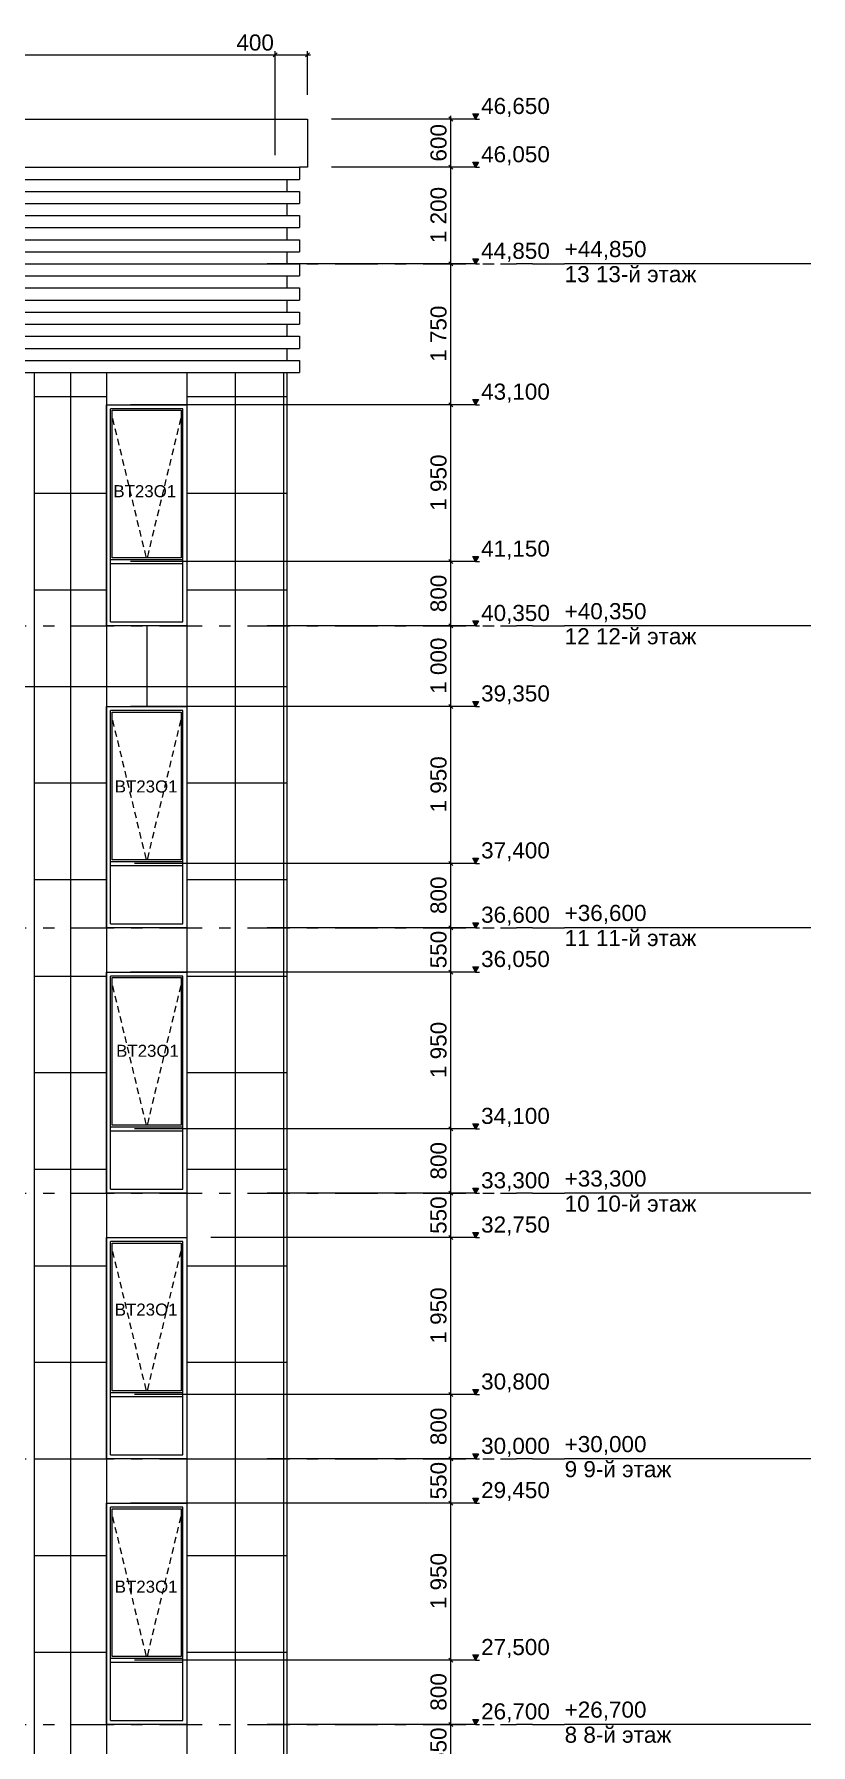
# Model space of a CAD drawing. Header units: millimetres. Extents: x 1499747 to 4230374, y -28481 to 441852.
# Drawn here: x 2816493 to 2826154, y 8664 to 29920 of the extents above; entities that cross this region are included whole.
import ezdxf
from ezdxf.xclip import XClip

# ---------------------------------------------------------------- set-up
doc = ezdxf.new("R2010")
doc.units = ezdxf.units.MM
doc.header["$MEASUREMENT"] = 0
doc.header["$XCLIPFRAME"] = 0
doc.linetypes.add('Штрих-Штриховая', pattern=[1093.611073, 529.166651, -211.666656, 141.111112, -211.666656])
for name, color, linetype, lineweight in [('3 Фасад_27_0_Ном._пера__1_Ном._пера__7', 7, 'Continuous', 18), ('3 Фасад_27_0_Ном._пера__20_Ном._пера__1', 1, 'Continuous', 18), ('3 Фасад_27_Витражные окна_Ном._пера__1_Ном._пера__7', 7, 'Continuous', 18), ('3 Фасад_27_Витражные окна_Ном._пера__20_Ном._пера__1', 1, 'Continuous', 18), ('3 Фасад_27_Витражные окна_Ном._пера__92_Ном._пера__233', 233, 'Continuous', 18), ('3 Фасад_27_Отделка керамика_Ном._пера__1_Ном._пера__7', 7, 'Continuous', 18), ('3 Фасад_27_Парапет_Ном._пера__20_Ном._пера__1', 1, 'Continuous', 18), ('3 Фасад_27_Размер - Общий_Ном._пера__1_Ном._пера__7', 7, 'Continuous', 18), ('3 Фасад_27_Ребра Навес_Ном._пера__1_Ном._пера__7', 7, 'Continuous', 18), ('3 Фасад_27_Сетка кладки_Ном._пера__1_Ном._пера__7', 7, 'Continuous', 18)]:
    doc.layers.add(name, color=color, linetype=linetype, lineweight=lineweight)
doc.layers.add('Чертеж и Рисунок', color=7, linetype='Continuous')
doc.styles.add('СГЕНЕРИР_СТИЛЬ_2', font='arial.ttf')

# ---------------------------------------------------------------- blocks, each defined once
blk = doc.blocks.new('Чертеж_7_27', base_point=(1694889, 9891))
at = {"layer": '3 Фасад_27_Размер - Общий_Ном._пера__1_Ном._пера__7', "linetype": 'Continuous', "true_color": 0x939598}
for points in [[(1715782, 56541), (1715818, 56604), (1715746, 56604)], [(1715782, 55941), (1715818, 56004), (1715746, 56004)], [(1715782, 54741), (1715818, 54804), (1715746, 54804)], [(1715782, 52991), (1715818, 53054), (1715746, 53054)], [(1715782, 51041), (1715818, 51104), (1715746, 51104)], [(1715782, 50241), (1715818, 50304), (1715746, 50304)], [(1715782, 49241), (1715818, 49304), (1715746, 49304)], [(1715782, 47291), (1715818, 47354), (1715746, 47354)], [(1715782, 46491), (1715818, 46554), (1715746, 46554)], [(1715782, 45941), (1715818, 46004), (1715746, 46004)], [(1715782, 43991), (1715818, 44054), (1715746, 44054)], [(1715782, 43191), (1715818, 43254), (1715746, 43254)], [(1715782, 42641), (1715818, 42704), (1715746, 42704)], [(1715782, 40691), (1715818, 40754), (1715746, 40754)], [(1715782, 39891), (1715818, 39954), (1715746, 39954)], [(1715782, 39341), (1715818, 39404), (1715746, 39404)], [(1715782, 37391), (1715818, 37454), (1715746, 37454)], [(1715782, 36591), (1715818, 36654), (1715746, 36654)]]:
    blk.add_hatch(color=252, dxfattribs=at).paths.add_polyline_path(points)
at = {"layer": '3 Фасад_27_0_Ном._пера__1_Ном._пера__7', "color": 252, "linetype": 'Continuous', "true_color": 0x939598}
for p, q in [((1716089, 54741), (1716189, 54741)), ((1716189, 54741), (1716289, 54741)), ((1716489, 54741), (1716289, 54741)), ((1716489, 54741), (1716889, 54741)), ((1719951, 54741), (1716889, 54741)), ((1716089, 50241), (1716189, 50241)), ((1716189, 50241), (1716289, 50241)), ((1716489, 50241), (1716289, 50241)), ((1716489, 50241), (1716889, 50241)), ((1719951, 50241), (1716889, 50241)), ((1716089, 46491), (1716189, 46491)), ((1716189, 46491), (1716289, 46491)), ((1716489, 46491), (1716289, 46491)), ((1716489, 46491), (1716889, 46491)), ((1719951, 46491), (1716889, 46491)), ((1716089, 43191), (1716189, 43191)), ((1716189, 43191), (1716289, 43191)), ((1716489, 43191), (1716289, 43191)), ((1716489, 43191), (1716889, 43191)), ((1719951, 43191), (1716889, 43191)), ((1716089, 39891), (1716189, 39891)), ((1716189, 39891), (1716289, 39891)), ((1716489, 39891), (1716289, 39891)), ((1716489, 39891), (1716889, 39891)), ((1719951, 39891), (1716889, 39891)), ((1716089, 36591), (1716189, 36591)), ((1716189, 36591), (1716289, 36591)), ((1716489, 36591), (1716289, 36591)), ((1716489, 36591), (1716889, 36591)), ((1719951, 36591), (1716889, 36591))]:
    blk.add_line(p, q, dxfattribs=at)
at = {"layer": '3 Фасад_27_0_Ном._пера__20_Ном._пера__1', "color": 252, "linetype": 'Штрих-Штриховая', "true_color": 0x939598}
for p, q in [((1677947, 54741), (1716089, 54741)), ((1677947, 50241), (1716089, 50241)), ((1677947, 46491), (1716089, 46491)), ((1677947, 43191), (1716089, 43191)), ((1677947, 39891), (1716089, 39891)), ((1677947, 36591), (1716089, 36591))]:
    blk.add_line(p, q, dxfattribs=at)
at = {"layer": '3 Фасад_27_Витражные окна_Ном._пера__1_Ном._пера__7', "color": 252, "linetype": 'Continuous', "true_color": 0x939598}
for p, q in [((1711239, 52541), (1711239, 52941)), ((1712139, 52941), (1711239, 52941)), ((1712139, 52541), (1712139, 52941)), ((1711259, 51086), (1711259, 52921)), ((1711259, 52921), (1712119, 52921)), ((1712119, 52921), (1712119, 51086)), ((1711239, 51066), (1711239, 52541)), ((1712139, 51066), (1712139, 52541)), ((1711239, 51041), (1711239, 51066)), ((1711239, 51066), (1712139, 51066)), ((1711239, 51016), (1711239, 51041)), ((1711239, 50291), (1711239, 51016)), ((1711239, 51016), (1712139, 51016)), ((1712119, 51086), (1711259, 51086)), ((1712139, 51041), (1712139, 51066)), ((1712139, 51016), (1712139, 51041)), ((1712139, 50291), (1712139, 51016)), ((1711239, 50291), (1712139, 50291)), ((1711239, 48791), (1711239, 49191)), ((1712139, 49191), (1711239, 49191)), ((1711259, 47336), (1711259, 49171)), ((1711259, 49171), (1712119, 49171)), ((1712119, 49171), (1712119, 47336)), ((1712139, 48791), (1712139, 49191)), ((1711239, 47316), (1711239, 48791)), ((1712139, 47316), (1712139, 48791)), ((1711239, 47291), (1711239, 47316)), ((1711239, 47316), (1712139, 47316)), ((1711239, 47266), (1711239, 47291)), ((1711239, 46541), (1711239, 47266)), ((1711239, 47266), (1712139, 47266)), ((1712119, 47336), (1711259, 47336)), ((1712139, 47291), (1712139, 47316)), ((1712139, 47266), (1712139, 47291)), ((1712139, 46541), (1712139, 47266)), ((1711239, 46541), (1712139, 46541)), ((1711239, 45491), (1711239, 45891)), ((1712139, 45891), (1711239, 45891)), ((1711259, 44036), (1711259, 45871)), ((1711259, 45871), (1712119, 45871)), ((1712119, 45871), (1712119, 44036)), ((1712139, 45491), (1712139, 45891)), ((1711239, 44016), (1711239, 45491)), ((1712139, 44016), (1712139, 45491)), ((1711239, 43991), (1711239, 44016)), ((1711239, 44016), (1712139, 44016)), ((1712119, 44036), (1711259, 44036)), ((1712139, 43991), (1712139, 44016)), ((1711239, 43966), (1711239, 43991)), ((1711239, 43241), (1711239, 43966)), ((1711239, 43966), (1712139, 43966)), ((1712139, 43966), (1712139, 43991)), ((1712139, 43241), (1712139, 43966)), ((1711239, 43241), (1712139, 43241)), ((1711239, 42191), (1711239, 42591)), ((1712139, 42591), (1711239, 42591)), ((1711259, 40736), (1711259, 42571)), ((1711259, 42571), (1712119, 42571)), ((1712119, 42571), (1712119, 40736)), ((1712139, 42191), (1712139, 42591)), ((1711239, 40716), (1711239, 42191)), ((1712139, 40716), (1712139, 42191)), ((1711239, 40691), (1711239, 40716)), ((1711239, 40716), (1712139, 40716)), ((1711239, 40666), (1711239, 40691)), ((1711239, 39941), (1711239, 40666)), ((1711239, 40666), (1712139, 40666)), ((1712119, 40736), (1711259, 40736)), ((1712139, 40691), (1712139, 40716)), ((1712139, 40666), (1712139, 40691)), ((1712139, 39941), (1712139, 40666)), ((1711239, 39941), (1712139, 39941)), ((1711239, 38891), (1711239, 39291)), ((1712139, 39291), (1711239, 39291)), ((1711259, 37436), (1711259, 39271)), ((1711259, 39271), (1712119, 39271)), ((1712119, 39271), (1712119, 37436)), ((1712139, 38891), (1712139, 39291)), ((1711239, 37416), (1711239, 38891)), ((1712139, 37416), (1712139, 38891)), ((1711239, 37391), (1711239, 37416)), ((1711239, 37416), (1712139, 37416)), ((1712119, 37436), (1711259, 37436)), ((1712139, 37391), (1712139, 37416)), ((1711239, 37366), (1711239, 37391)), ((1711239, 36641), (1711239, 37366)), ((1711239, 37366), (1712139, 37366)), ((1712139, 37366), (1712139, 37391)), ((1712139, 36641), (1712139, 37366)), ((1711239, 36641), (1712139, 36641))]:
    blk.add_line(p, q, dxfattribs=at)
at = {"layer": '3 Фасад_27_Витражные окна_Ном._пера__92_Ном._пера__233', "color": 252, "linetype": 'Continuous', "true_color": 0x939598}
for p, q in [((1711264, 52820), (1711283, 52742)), ((1712113, 52820), (1712094, 52742)), ((1711295, 52694), (1711314, 52616)), ((1711325, 52567), (1711344, 52489)), ((1712052, 52567), (1712033, 52489)), ((1712083, 52694), (1712064, 52616)), ((1711356, 52441), (1711375, 52363)), ((1711386, 52314), (1711405, 52237)), ((1711991, 52314), (1711972, 52237)), ((1712022, 52441), (1712003, 52363)), ((1711417, 52188), (1711436, 52110)), ((1711961, 52188), (1711942, 52110)), ((1711447, 52062), (1711466, 51984)), ((1711478, 51935), (1711497, 51858)), ((1711900, 51935), (1711881, 51858)), ((1711930, 52062), (1711911, 51984)), ((1711508, 51809), (1711527, 51731)), ((1711539, 51683), (1711558, 51605)), ((1711839, 51683), (1711820, 51605)), ((1711869, 51809), (1711850, 51731)), ((1711569, 51556), (1711588, 51478)), ((1711808, 51556), (1711789, 51478)), ((1711600, 51430), (1711619, 51352)), ((1711630, 51303), (1711649, 51226)), ((1711747, 51303), (1711728, 51226)), ((1711778, 51430), (1711759, 51352)), ((1711661, 51177), (1711670, 51139)), ((1711670, 51139), (1711683, 51086)), ((1711708, 51139), (1711695, 51086)), ((1711717, 51177), (1711708, 51139)), ((1711264, 49070), (1711283, 48992)), ((1711295, 48944), (1711314, 48866)), ((1712083, 48944), (1712064, 48866)), ((1712113, 49070), (1712094, 48992)), ((1711325, 48817), (1711344, 48739)), ((1711356, 48691), (1711375, 48613)), ((1712022, 48691), (1712003, 48613)), ((1712052, 48817), (1712033, 48739)), ((1711386, 48564), (1711405, 48487)), ((1711991, 48564), (1711972, 48487)), ((1711417, 48438), (1711436, 48360)), ((1711447, 48312), (1711466, 48234)), ((1711930, 48312), (1711911, 48234)), ((1711961, 48438), (1711942, 48360)), ((1711478, 48185), (1711497, 48108)), ((1711508, 48059), (1711527, 47981)), ((1711869, 48059), (1711850, 47981)), ((1711900, 48185), (1711881, 48108)), ((1711539, 47933), (1711558, 47855)), ((1711839, 47933), (1711820, 47855)), ((1711569, 47806), (1711588, 47728)), ((1711600, 47680), (1711619, 47602)), ((1711778, 47680), (1711759, 47602)), ((1711808, 47806), (1711789, 47728)), ((1711630, 47553), (1711649, 47476)), ((1711661, 47427), (1711670, 47389)), ((1711717, 47427), (1711708, 47389)), ((1711747, 47553), (1711728, 47476)), ((1711670, 47389), (1711683, 47336)), ((1711708, 47389), (1711695, 47336)), ((1711264, 45770), (1711283, 45692)), ((1712113, 45770), (1712094, 45692)), ((1711295, 45644), (1711314, 45566)), ((1711325, 45517), (1711344, 45439)), ((1712052, 45517), (1712033, 45439)), ((1712083, 45644), (1712064, 45566)), ((1711356, 45391), (1711375, 45313)), ((1712022, 45391), (1712003, 45313)), ((1711386, 45264), (1711405, 45187)), ((1711417, 45138), (1711436, 45060)), ((1711961, 45138), (1711942, 45060)), ((1711991, 45264), (1711972, 45187)), ((1711447, 45012), (1711466, 44934)), ((1711478, 44885), (1711497, 44808)), ((1711900, 44885), (1711881, 44808)), ((1711930, 45012), (1711911, 44934)), ((1711508, 44759), (1711527, 44681)), ((1711869, 44759), (1711850, 44681)), ((1711539, 44633), (1711558, 44555)), ((1711569, 44506), (1711588, 44428)), ((1711808, 44506), (1711789, 44428)), ((1711839, 44633), (1711820, 44555)), ((1711600, 44380), (1711619, 44302)), ((1711630, 44253), (1711649, 44176)), ((1711747, 44253), (1711728, 44176)), ((1711778, 44380), (1711759, 44302)), ((1711661, 44127), (1711670, 44089)), ((1711670, 44089), (1711683, 44036)), ((1711708, 44089), (1711695, 44036)), ((1711717, 44127), (1711708, 44089)), ((1711264, 42470), (1711283, 42392)), ((1711295, 42344), (1711314, 42266)), ((1712083, 42344), (1712064, 42266)), ((1712113, 42470), (1712094, 42392)), ((1711325, 42217), (1711344, 42139)), ((1711356, 42091), (1711375, 42013)), ((1712022, 42091), (1712003, 42013)), ((1712052, 42217), (1712033, 42139)), ((1711386, 41964), (1711405, 41887)), ((1711991, 41964), (1711972, 41887)), ((1711417, 41838), (1711436, 41760)), ((1711447, 41712), (1711466, 41634)), ((1711930, 41712), (1711911, 41634)), ((1711961, 41838), (1711942, 41760)), ((1711478, 41585), (1711497, 41508)), ((1711508, 41459), (1711527, 41381)), ((1711869, 41459), (1711850, 41381)), ((1711900, 41585), (1711881, 41508)), ((1711539, 41333), (1711558, 41255)), ((1711839, 41333), (1711820, 41255)), ((1711569, 41206), (1711588, 41128)), ((1711600, 41080), (1711619, 41002)), ((1711778, 41080), (1711759, 41002)), ((1711808, 41206), (1711789, 41128)), ((1711630, 40953), (1711649, 40876)), ((1711661, 40827), (1711670, 40789)), ((1711717, 40827), (1711708, 40789)), ((1711747, 40953), (1711728, 40876)), ((1711670, 40789), (1711683, 40736)), ((1711708, 40789), (1711695, 40736)), ((1711264, 39170), (1711283, 39092)), ((1712113, 39170), (1712094, 39092)), ((1711295, 39044), (1711314, 38966)), ((1711325, 38917), (1711344, 38839)), ((1712052, 38917), (1712033, 38839)), ((1712083, 39044), (1712064, 38966)), ((1711356, 38791), (1711375, 38713)), ((1712022, 38791), (1712003, 38713)), ((1711386, 38664), (1711405, 38587)), ((1711417, 38538), (1711436, 38460)), ((1711961, 38538), (1711942, 38460)), ((1711991, 38664), (1711972, 38587)), ((1711447, 38412), (1711466, 38334)), ((1711478, 38285), (1711497, 38208)), ((1711900, 38285), (1711881, 38208)), ((1711930, 38412), (1711911, 38334)), ((1711508, 38159), (1711527, 38081)), ((1711869, 38159), (1711850, 38081)), ((1711539, 38033), (1711558, 37955)), ((1711569, 37906), (1711588, 37828)), ((1711808, 37906), (1711789, 37828)), ((1711839, 38033), (1711820, 37955)), ((1711600, 37780), (1711619, 37702)), ((1711630, 37653), (1711649, 37576)), ((1711747, 37653), (1711728, 37576)), ((1711778, 37780), (1711759, 37702)), ((1711661, 37527), (1711670, 37489)), ((1711670, 37489), (1711683, 37436)), ((1711708, 37489), (1711695, 37436)), ((1711717, 37527), (1711708, 37489))]:
    blk.add_line(p, q, dxfattribs=at)
at = {"layer": '3 Фасад_27_Отделка керамика_Ном._пера__1_Ном._пера__7', "color": 252, "linetype": 'Continuous', "true_color": 0x939598}
for p, q in [((1713439, 55641), (1713439, 55791)), ((1713439, 55341), (1713439, 55491)), ((1713439, 55041), (1713439, 55191)), ((1713439, 54741), (1713439, 54891)), ((1713439, 54441), (1713439, 54591)), ((1713439, 54141), (1713439, 54291)), ((1713439, 53841), (1713439, 53991)), ((1713439, 53541), (1713439, 53691)), ((1713439, 19591), (1713439, 53391)), ((1711189, 50241), (1711189, 52991)), ((1711189, 52991), (1712189, 52991)), ((1712189, 52991), (1712189, 50241)), ((1712189, 50241), (1711189, 50241)), ((1711189, 46491), (1711189, 49241)), ((1711189, 49241), (1712189, 49241)), ((1712189, 49241), (1712189, 46491)), ((1712189, 46491), (1711189, 46491)), ((1711189, 43191), (1711189, 45941)), ((1711189, 45941), (1712189, 45941)), ((1712189, 45941), (1712189, 43191)), ((1712189, 43191), (1711189, 43191)), ((1711189, 39891), (1711189, 42641)), ((1711189, 42641), (1712189, 42641)), ((1712189, 42641), (1712189, 39891)), ((1712189, 39891), (1711191, 39891)), ((1711189, 36591), (1711189, 39341)), ((1711189, 39341), (1712189, 39341)), ((1712189, 39341), (1712189, 36591)), ((1712189, 36591), (1711189, 36591))]:
    blk.add_line(p, q, dxfattribs=at)
at = {"layer": '3 Фасад_27_Парапет_Ном._пера__20_Ном._пера__1', "color": 252, "linetype": 'Continuous', "true_color": 0x939598}
for p, q in [((1699639, 56541), (1713589, 56541)), ((1713589, 56541), (1713689, 56541)), ((1713689, 56541), (1713689, 55941)), ((1699639, 55941), (1713589, 55941)), ((1713689, 55941), (1713589, 55941))]:
    blk.add_line(p, q, dxfattribs=at)
at = {"layer": '3 Фасад_27_Размер - Общий_Ном._пера__1_Ном._пера__7', "color": 252, "linetype": 'Continuous', "true_color": 0x939598}
for p, q in [((1699639, 57337), (1713289, 57337)), ((1713314, 57362), (1713264, 57312)), ((1713314, 57362), (1713264, 57312)), ((1713289, 56091), (1713289, 57384)), ((1713289, 56091), (1713289, 57384)), ((1713289, 57337), (1713689, 57337)), ((1713664, 57312), (1713714, 57362)), ((1713689, 56841), (1713689, 57384)), ((1713689, 57337), (1713726, 57337)), ((1715499, 56516), (1715449, 56566)), ((1715474, 56541), (1715474, 56579)), ((1715782, 56541), (1715746, 56604)), ((1715746, 56604), (1715818, 56604)), ((1715818, 56604), (1715782, 56541)), ((1715782, 56541), (1713989, 56541)), ((1715521, 56541), (1713989, 56541)), ((1715474, 55941), (1715474, 56541)), ((1715782, 56541), (1715829, 56541)), ((1715782, 55941), (1713989, 55941)), ((1715521, 55941), (1713989, 55941)), ((1715521, 55941), (1713989, 55941)), ((1715449, 55966), (1715499, 55916)), ((1715449, 55966), (1715499, 55916)), ((1715474, 54741), (1715474, 55941)), ((1715782, 55941), (1715746, 56004)), ((1715746, 56004), (1715818, 56004)), ((1715818, 56004), (1715782, 55941)), ((1715782, 55941), (1715829, 55941)), ((1715782, 54741), (1713189, 54741)), ((1715521, 54741), (1713589, 54741)), ((1715521, 54741), (1713589, 54741)), ((1715449, 54766), (1715499, 54716)), ((1715449, 54766), (1715499, 54716)), ((1715474, 52991), (1715474, 54741)), ((1715782, 54741), (1715746, 54804)), ((1715746, 54804), (1715818, 54804)), ((1715818, 54804), (1715782, 54741)), ((1715782, 54741), (1715829, 54741)), ((1715782, 52991), (1711489, 52991)), ((1715521, 52991), (1712489, 52991)), ((1715521, 52991), (1712489, 52991)), ((1715449, 53016), (1715499, 52966)), ((1715449, 53016), (1715499, 52966)), ((1715474, 51041), (1715474, 52991)), ((1715782, 52991), (1715746, 53054)), ((1715746, 53054), (1715818, 53054)), ((1715818, 53054), (1715782, 52991)), ((1715782, 52991), (1715829, 52991)), ((1715782, 51041), (1711489, 51041)), ((1715521, 51041), (1711539, 51041)), ((1715521, 51041), (1711539, 51041)), ((1715449, 51066), (1715499, 51016)), ((1715449, 51066), (1715499, 51016)), ((1715474, 50241), (1715474, 51041)), ((1715782, 51041), (1715746, 51104)), ((1715746, 51104), (1715818, 51104)), ((1715818, 51104), (1715782, 51041)), ((1715782, 51041), (1715829, 51041)), ((1715782, 50241), (1713189, 50241)), ((1715521, 50241), (1713189, 50241)), ((1715521, 50241), (1713189, 50241)), ((1715449, 50266), (1715499, 50216)), ((1715449, 50266), (1715499, 50216)), ((1715474, 49241), (1715474, 50241)), ((1715782, 50241), (1715746, 50304)), ((1715746, 50304), (1715818, 50304)), ((1715818, 50304), (1715782, 50241)), ((1715782, 50241), (1715829, 50241)), ((1715521, 49241), (1711489, 49241)), ((1715521, 49241), (1711489, 49241)), ((1715782, 49241), (1712489, 49241)), ((1715449, 49266), (1715499, 49216)), ((1715449, 49266), (1715499, 49216)), ((1715474, 47291), (1715474, 49241)), ((1715782, 49241), (1715746, 49304)), ((1715746, 49304), (1715818, 49304)), ((1715818, 49304), (1715782, 49241)), ((1715782, 49241), (1715829, 49241)), ((1715782, 47291), (1711539, 47291)), ((1715521, 47291), (1711539, 47291)), ((1715521, 47291), (1711539, 47291)), ((1715449, 47316), (1715499, 47266)), ((1715449, 47316), (1715499, 47266)), ((1715474, 46491), (1715474, 47291)), ((1715782, 47291), (1715746, 47354)), ((1715746, 47354), (1715818, 47354)), ((1715818, 47354), (1715782, 47291)), ((1715782, 47291), (1715829, 47291)), ((1715782, 46491), (1715746, 46554)), ((1715746, 46554), (1715818, 46554)), ((1715818, 46554), (1715782, 46491)), ((1715782, 46491), (1713189, 46491)), ((1715521, 46491), (1713189, 46491)), ((1715521, 46491), (1713189, 46491)), ((1715449, 46516), (1715499, 46466)), ((1715449, 46516), (1715499, 46466)), ((1715474, 45941), (1715474, 46491)), ((1715782, 46491), (1715829, 46491)), ((1715521, 45941), (1711489, 45941)), ((1715521, 45941), (1711489, 45941)), ((1715782, 45941), (1712489, 45941)), ((1715449, 45966), (1715499, 45916)), ((1715449, 45966), (1715499, 45916)), ((1715474, 43991), (1715474, 45941)), ((1715782, 45941), (1715746, 46004)), ((1715746, 46004), (1715818, 46004)), ((1715818, 46004), (1715782, 45941)), ((1715782, 45941), (1715829, 45941)), ((1715449, 44016), (1715499, 43966)), ((1715449, 44016), (1715499, 43966)), ((1715782, 43991), (1715746, 44054)), ((1715746, 44054), (1715818, 44054)), ((1715818, 44054), (1715782, 43991)), ((1715782, 43991), (1711539, 43991)), ((1715521, 43991), (1711539, 43991)), ((1715521, 43991), (1711539, 43991)), ((1715474, 43191), (1715474, 43991)), ((1715782, 43991), (1715829, 43991)), ((1715782, 43191), (1713189, 43191)), ((1715521, 43191), (1713189, 43191)), ((1715521, 43191), (1713189, 43191)), ((1715449, 43216), (1715499, 43166)), ((1715449, 43216), (1715499, 43166)), ((1715474, 42641), (1715474, 43191)), ((1715782, 43191), (1715746, 43254)), ((1715746, 43254), (1715818, 43254)), ((1715818, 43254), (1715782, 43191)), ((1715782, 43191), (1715829, 43191)), ((1715782, 42641), (1712489, 42641)), ((1715521, 42641), (1712489, 42641)), ((1715521, 42641), (1712489, 42641)), ((1715449, 42666), (1715499, 42616)), ((1715449, 42666), (1715499, 42616)), ((1715474, 40691), (1715474, 42641)), ((1715782, 42641), (1715746, 42704)), ((1715746, 42704), (1715818, 42704)), ((1715818, 42704), (1715782, 42641)), ((1715782, 42641), (1715829, 42641)), ((1715782, 40691), (1711539, 40691)), ((1715521, 40691), (1711539, 40691)), ((1715521, 40691), (1711539, 40691)), ((1715449, 40716), (1715499, 40666)), ((1715449, 40716), (1715499, 40666)), ((1715474, 39891), (1715474, 40691)), ((1715782, 40691), (1715746, 40754)), ((1715746, 40754), (1715818, 40754)), ((1715818, 40754), (1715782, 40691)), ((1715782, 40691), (1715829, 40691)), ((1715782, 39891), (1713189, 39891)), ((1715521, 39891), (1713189, 39891)), ((1715521, 39891), (1713189, 39891)), ((1715449, 39916), (1715499, 39866)), ((1715449, 39916), (1715499, 39866)), ((1715474, 39341), (1715474, 39891)), ((1715782, 39891), (1715746, 39954)), ((1715746, 39954), (1715818, 39954)), ((1715818, 39954), (1715782, 39891)), ((1715782, 39891), (1715829, 39891)), ((1715521, 39341), (1711489, 39341)), ((1715521, 39341), (1711489, 39341)), ((1715782, 39341), (1712489, 39341)), ((1715449, 39366), (1715499, 39316)), ((1715449, 39366), (1715499, 39316)), ((1715474, 37391), (1715474, 39341)), ((1715782, 39341), (1715746, 39404)), ((1715746, 39404), (1715818, 39404)), ((1715818, 39404), (1715782, 39341)), ((1715782, 39341), (1715829, 39341)), ((1715449, 37416), (1715499, 37366)), ((1715449, 37416), (1715499, 37366)), ((1715782, 37391), (1715746, 37454)), ((1715746, 37454), (1715818, 37454)), ((1715818, 37454), (1715782, 37391)), ((1715782, 37391), (1711539, 37391)), ((1715521, 37391), (1711539, 37391)), ((1715521, 37391), (1711539, 37391)), ((1715474, 36591), (1715474, 37391)), ((1715782, 37391), (1715829, 37391)), ((1715782, 36591), (1713189, 36591)), ((1715521, 36591), (1713189, 36591)), ((1715521, 36591), (1713189, 36591)), ((1715449, 36616), (1715499, 36566)), ((1715449, 36616), (1715499, 36566)), ((1715474, 36041), (1715474, 36591)), ((1715782, 36591), (1715746, 36654)), ((1715746, 36654), (1715818, 36654)), ((1715818, 36654), (1715782, 36591)), ((1715782, 36591), (1715829, 36591))]:
    blk.add_line(p, q, dxfattribs=at)
at = {"layer": '3 Фасад_27_Ребра Навес_Ном._пера__1_Ном._пера__7', "color": 252, "linetype": 'Continuous', "true_color": 0x939598}
for p, q in [((1713589, 55941), (1713589, 55791)), ((1699539, 55791), (1713589, 55791)), ((1699539, 55641), (1713589, 55641)), ((1699539, 55491), (1713589, 55491)), ((1713589, 55641), (1713589, 55491)), ((1699539, 55341), (1713589, 55341)), ((1713589, 55341), (1713589, 55191)), ((1699539, 55191), (1713589, 55191)), ((1699539, 55041), (1713589, 55041)), ((1699539, 54891), (1713589, 54891)), ((1713589, 55041), (1713589, 54891)), ((1699539, 54741), (1713589, 54741)), ((1713589, 54741), (1713589, 54591)), ((1699539, 54591), (1713589, 54591)), ((1699539, 54441), (1713589, 54441)), ((1713589, 54441), (1713589, 54291)), ((1699539, 54291), (1713589, 54291)), ((1699539, 54141), (1713589, 54141)), ((1713589, 54141), (1713589, 53991)), ((1699539, 53991), (1713589, 53991)), ((1699539, 53841), (1713589, 53841)), ((1713589, 53841), (1713589, 53691)), ((1699539, 53691), (1713589, 53691)), ((1699539, 53541), (1713589, 53541)), ((1699539, 53391), (1713589, 53391)), ((1713589, 53541), (1713589, 53391))]:
    blk.add_line(p, q, dxfattribs=at)
at = {"layer": '3 Фасад_27_Сетка кладки_Ном._пера__1_Ном._пера__7', "color": 252, "linetype": 'Continuous', "true_color": 0x939598}
for p, q in [((1710292, 53391), (1710292, 14741)), ((1710742, 53391), (1710742, 14741)), ((1711191, 53391), (1711191, 14741)), ((1712191, 53391), (1712191, 14741)), ((1712791, 53391), (1712791, 9891)), ((1713391, 53391), (1713391, 9891)), ((1710291, 53091), (1711191, 53091)), ((1712191, 53091), (1713441, 53091)), ((1710291, 51891), (1711191, 51891)), ((1712191, 51891), (1713441, 51891)), ((1710291, 50691), (1711191, 50691)), ((1712191, 50691), (1713441, 50691)), ((1711691, 50241), (1711691, 49241)), ((1699391, 49491), (1713441, 49491)), ((1710291, 48291), (1711191, 48291)), ((1712191, 48291), (1713441, 48291)), ((1710291, 47091), (1711191, 47091)), ((1712191, 47091), (1713441, 47091)), ((1710291, 45891), (1711191, 45891)), ((1712191, 45891), (1713441, 45891)), ((1710291, 44691), (1711191, 44691)), ((1712191, 44691), (1713441, 44691)), ((1710291, 43491), (1711191, 43491)), ((1712191, 43491), (1713441, 43491)), ((1710291, 42291), (1711191, 42291)), ((1712191, 42291), (1713441, 42291)), ((1710291, 41091), (1711191, 41091)), ((1712191, 41091), (1713441, 41091)), ((1710291, 39891), (1711191, 39891)), ((1712191, 39891), (1713441, 39891)), ((1710291, 38691), (1711191, 38691)), ((1712191, 38691), (1713441, 38691)), ((1710291, 37491), (1711191, 37491)), ((1712191, 37491), (1713441, 37491))]:
    blk.add_line(p, q, dxfattribs=at)
at = {"layer": '3 Фасад_27_0_Ном._пера__1_Ном._пера__7', "color": 252, "linetype": 'Continuous', "true_color": 0x939598, "char_height": 200, "attachment_point": 1, "style": 'СГЕНЕРИР_СТИЛЬ_2'}
for s, insert, line_spacing_factor in [('\\A1;{\\pql;\\pt0;\\fArial|b0|i0|c204|p0;\\W1.000000;+44,850\\P\\pql;\\pt0;\\fArial|b0|i0|c204|p0;\\W1.000000;13 13-й этаж}', (1716889, 55025), 0.935851), ('\\A1;{\\pql;\\pt0;\\fArial|b0|i0|c204|p0;\\W1.000000;+40,350\\P\\pql;\\pt0;\\fArial|b0|i0|c204|p0;\\W1.000000;12 12-й этаж}', (1716889, 50525), 0.934264), ('\\A1;{\\pql;\\pt0;\\fArial|b0|i0|c204|p0;\\W1.000000;+36,600\\P\\pql;\\pt0;\\fArial|b0|i0|c204|p0;\\W1.000000;11 11-й этаж}', (1716889, 46775), 0.934264), ('\\A1;{\\pql;\\pt0;\\fArial|b0|i0|c204|p0;\\W1.000000;+33,300\\P\\pql;\\pt0;\\fArial|b0|i0|c204|p0;\\W1.000000;10 10-й этаж}', (1716889, 43475), 0.935057), ('\\A1;{\\pql;\\pt0;\\fArial|b0|i0|c204|p0;\\W1.000000;+30,000\\P\\pql;\\pt0;\\fArial|b0|i0|c204|p0;\\W1.000000;9 9-й этаж}', (1716889, 40175), 0.935057), ('\\A1;{\\pql;\\pt0;\\fArial|b0|i0|c204|p0;\\W1.000000;+26,700\\P\\pql;\\pt0;\\fArial|b0|i0|c204|p0;\\W1.000000;8 8-й этаж}', (1716889, 36875), 0.935057)]:
    blk.add_mtext(s, dxfattribs=dict(at, insert=insert, line_spacing_factor=line_spacing_factor))
at = {"layer": '3 Фасад_27_Витражные окна_Ном._пера__20_Ном._пера__1', "color": 252, "linetype": 'Continuous', "true_color": 0x939598, "char_height": 150, "attachment_point": 4, "style": 'СГЕНЕРИР_СТИЛЬ_2'}
for insert in [(1711276, 51915), (1711293, 48246), (1711310, 44961), (1711293, 41745), (1711293, 38302)]:
    blk.add_mtext('\\A1;{\\pql;\\fArial|b0|i0|c204|p0;\\W1.000000;ВТ23О1}', dxfattribs=dict(at, insert=insert))
at = {"layer": '3 Фасад_27_Размер - Общий_Ном._пера__1_Ном._пера__7', "color": 252, "linetype": 'Continuous', "true_color": 0x939598, "char_height": 200, "attachment_point": 7, "style": 'СГЕНЕРИР_СТИЛЬ_2'}
for s, insert in [('\\A1;{\\pql;\\fArial|b0|i0|c204|p0;\\W1.000000;400}', (1712806, 57389)), ('\\A1;{\\pql;\\fArial|b0|i0|c204|p0;\\W1.000000;46,650}', (1715850, 56566)), ('\\A1;{\\pql;\\fArial|b0|i0|c204|p0;\\W1.000000;46,050}', (1715850, 55966)), ('\\A1;{\\pql;\\fArial|b0|i0|c204|p0;\\W1.000000;44,850}', (1715850, 54766)), ('\\A1;{\\pql;\\fArial|b0|i0|c204|p0;\\W1.000000;43,100}', (1715850, 53016)), ('\\A1;{\\pql;\\fArial|b0|i0|c204|p0;\\W1.000000;41,150}', (1715850, 51066)), ('\\A1;{\\pql;\\fArial|b0|i0|c204|p0;\\W1.000000;40,350}', (1715850, 50266)), ('\\A1;{\\pql;\\fArial|b0|i0|c204|p0;\\W1.000000;39,350}', (1715850, 49266)), ('\\A1;{\\pql;\\fArial|b0|i0|c204|p0;\\W1.000000;37,400}', (1715850, 47316)), ('\\A1;{\\pql;\\fArial|b0|i0|c204|p0;\\W1.000000;36,600}', (1715850, 46516)), ('\\A1;{\\pql;\\fArial|b0|i0|c204|p0;\\W1.000000;36,050}', (1715850, 45966)), ('\\A1;{\\pql;\\fArial|b0|i0|c204|p0;\\W1.000000;34,100}', (1715850, 44016)), ('\\A1;{\\pql;\\fArial|b0|i0|c204|p0;\\W1.000000;33,300}', (1715850, 43216)), ('\\A1;{\\pql;\\fArial|b0|i0|c204|p0;\\W1.000000;32,750}', (1715850, 42666)), ('\\A1;{\\pql;\\fArial|b0|i0|c204|p0;\\W1.000000;30,800}', (1715850, 40716)), ('\\A1;{\\pql;\\fArial|b0|i0|c204|p0;\\W1.000000;30,000}', (1715850, 39916)), ('\\A1;{\\pql;\\fArial|b0|i0|c204|p0;\\W1.000000;29,450}', (1715850, 39366)), ('\\A1;{\\pql;\\fArial|b0|i0|c204|p0;\\W1.000000;27,500}', (1715850, 37416)), ('\\A1;{\\pql;\\fArial|b0|i0|c204|p0;\\W1.000000;26,700}', (1715850, 36616))]:
    blk.add_mtext(s, dxfattribs=dict(at, insert=insert))
at = {"layer": '3 Фасад_27_Размер - Общий_Ном._пера__1_Ном._пера__7', "color": 252, "linetype": 'Continuous', "true_color": 0x939598, "char_height": 200, "attachment_point": 7, "rotation": 90, "style": 'СГЕНЕРИР_СТИЛЬ_2'}
for s, insert in [('\\A1;{\\pql;\\fArial|b0|i0|c204|p0;\\W1.000000;600}', (1715422, 56012)), ('\\A1;{\\pql;\\fArial|b0|i0|c204|p0;\\W1.000000;1\xa0200}', (1715422, 54998)), ('\\A1;{\\pql;\\fArial|b0|i0|c204|p0;\\W1.000000;1\xa0750}', (1715422, 53523)), ('\\A1;{\\pql;\\fArial|b0|i0|c204|p0;\\W1.000000;1\xa0950}', (1715422, 51673)), ('\\A1;{\\pql;\\fArial|b0|i0|c204|p0;\\W1.000000;800}', (1715422, 50412)), ('\\A1;{\\pql;\\fArial|b0|i0|c204|p0;\\W1.000000;1\xa0000}', (1715422, 49398)), ('\\A1;{\\pql;\\fArial|b0|i0|c204|p0;\\W1.000000;1\xa0950}', (1715422, 47923)), ('\\A1;{\\pql;\\fArial|b0|i0|c204|p0;\\W1.000000;800}', (1715422, 46662)), ('\\A1;{\\pql;\\fArial|b0|i0|c204|p0;\\W1.000000;550}', (1715422, 45987)), ('\\A1;{\\pql;\\fArial|b0|i0|c204|p0;\\W1.000000;1\xa0950}', (1715422, 44623)), ('\\A1;{\\pql;\\fArial|b0|i0|c204|p0;\\W1.000000;800}', (1715422, 43362)), ('\\A1;{\\pql;\\fArial|b0|i0|c204|p0;\\W1.000000;550}', (1715422, 42687)), ('\\A1;{\\pql;\\fArial|b0|i0|c204|p0;\\W1.000000;1\xa0950}', (1715422, 41323)), ('\\A1;{\\pql;\\fArial|b0|i0|c204|p0;\\W1.000000;800}', (1715422, 40062)), ('\\A1;{\\pql;\\fArial|b0|i0|c204|p0;\\W1.000000;550}', (1715422, 39387)), ('\\A1;{\\pql;\\fArial|b0|i0|c204|p0;\\W1.000000;1\xa0950}', (1715422, 38023)), ('\\A1;{\\pql;\\fArial|b0|i0|c204|p0;\\W1.000000;800}', (1715422, 36762)), ('\\A1;{\\pql;\\fArial|b0|i0|c204|p0;\\W1.000000;550}', (1715422, 36087))]:
    blk.add_mtext(s, dxfattribs=dict(at, insert=insert))

msp = doc.modelspace()

# ---------------------------------------------------------------- block references
at = {"layer": 'Чертеж и Рисунок', "linetype": 'Continuous'}
ref = msp.add_blockref('Чертеж_7_27', (2801091.76847, -17783.33842), dxfattribs=at)
XClip(ref).set_block_clipping_path([(1672000, -690.0489564684), (1756000, 59100.2549307365)])

doc.saveas('drawing.dxf')
